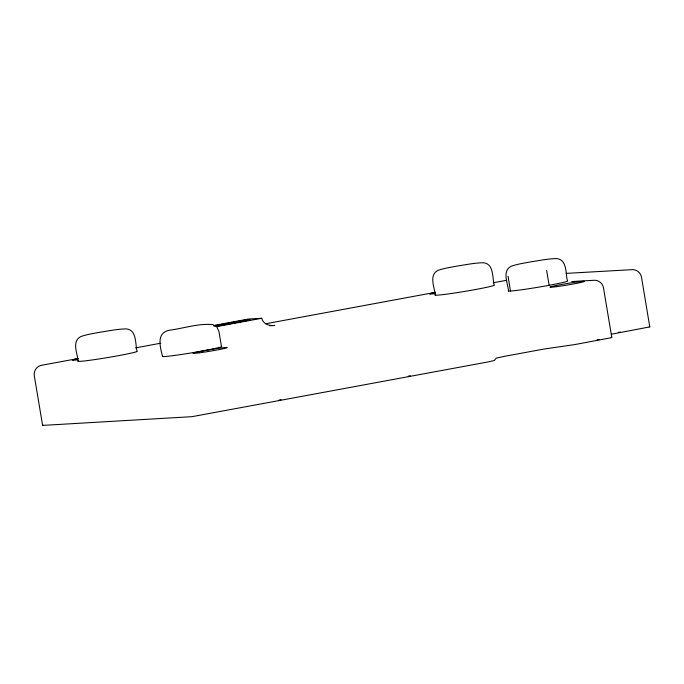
<?xml version="1.0" encoding="UTF-8"?>
<svg xmlns="http://www.w3.org/2000/svg" width="684" height="684" viewBox="0 0 684 684"><rect width="100%" height="100%" fill="white"/><g stroke="black" fill="none" stroke-linecap="round" stroke-linejoin="round"><path stroke-width="1.03" d="M571.713 281.551L592.925 280.346C597.696 279.465 602.698 282.86 603.459 287.699L611.787 337.417L611.154 337.725L574.834 344.565L544.652 348.934L504.501 356.321L496.336 358.125L494.318 360.494L488.282 361.896L191.999 416.667L42.605 425.405L43.237 425.097M566.13 273.386L630.947 269.718C635.718 268.829 640.72 272.232 641.481 277.063L649.783 326.892L611.359 334.228M213.425 325.533L248.574 319.018L261.741 318.274C262.972 323.968 269.599 326.251 274.823 325.447L269.59 325.738M213.665 325.917L243.684 320.36L250.156 319.992L214.964 326.507M216.264 326.696L261.741 318.274M77.831 358.57L42.16 365.179C37.175 365.701 33.396 370.745 34.285 375.687L42.605 425.405M135.526 347.882L160.706 343.214M265.606 323.78L435.554 292.307M493.318 282.748L506.707 280.269M618.276 332.373L620.362 331.988M597.055 339.888L599.09 339.512M279.012 400.097L281.115 399.704M408.203 376.166L410.306 375.772M649.21 326.781L649.8 326.79M611.197 337.417L611.787 337.417M213.22 324.635C199.352 323.241 185.407 327.816 171.727 329.91C156.183 331.33 159.517 345.121 162.595 356.535M217.025 327.32L218.966 331.56L221.445 346.369A30.062 1.308 -9.5 0 1 191.819 352.816A30.062 1.308 -9.5 0 1 162.647 356.176M546.653 270.488L549.132 285.296M508.015 276.208L510.495 291.025M508.545 291.016C507.921 283.441 501.723 271.001 511.264 266.204C517.805 263.973 524.679 263.032 531.442 261.741C539.881 260.476 548.311 258.646 556.879 258.595C567.344 259.929 565.488 273.557 567.395 280.85A30.062 1.308 -9.5 0 1 537.769 287.297A30.062 1.308 -9.5 0 1 508.597 290.657M435.306 295.163C434.682 287.596 428.483 275.156 438.025 270.351C444.566 268.128 451.44 267.179 458.203 265.896C466.633 264.631 475.072 262.801 483.639 262.75C494.104 264.075 492.249 277.713 494.156 285.006A30.062 1.308 -9.5 0 1 464.53 291.444A30.062 1.308 -9.5 0 1 435.357 294.813M78.19 361.314C77.566 353.748 71.367 341.307 80.909 336.502C87.449 334.279 94.324 333.33 101.087 332.048C109.525 330.782 117.956 328.953 126.523 328.901C136.988 330.227 135.133 343.864 137.039 351.157A30.062 1.308 -9.5 0 1 107.414 357.604A30.062 1.308 -9.5 0 1 78.241 360.964M434.938 293.633A17.433 0.761 -9.5 0 1 435.392 292.41M77.822 359.784A17.433 0.761 -9.5 0 1 78.275 358.561M556.656 286.647A17.433 0.761 -9.5 0 0 584.256 281.534A17.433 0.761 -9.5 0 0 560.743 284.638A17.433 0.761 -9.5 0 0 556.656 286.647M199.548 352.799A17.433 0.761 -9.5 0 0 227.139 347.686A17.433 0.761 -9.5 0 0 203.627 350.798A17.433 0.761 -9.5 0 0 199.548 352.799"/></g></svg>
